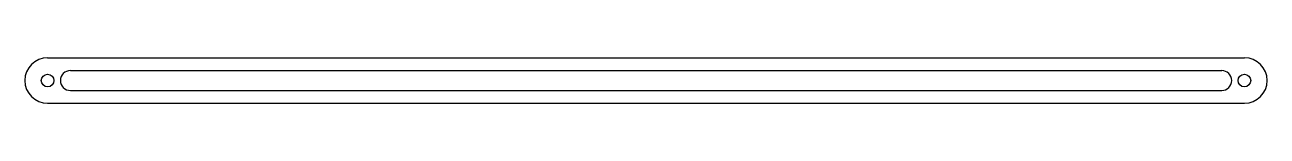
# Model space of a CAD drawing. Header units: millimetres. Extents: x 1838 to 2150, y 1428 to 1439.
import ezdxf

# ---------------------------------------------------------------- set-up
doc = ezdxf.new("R2010")
doc.units = ezdxf.units.MM

msp = doc.modelspace()

# ---------------------------------------------------------------- linework, layer by layer
for p, q in [((1843.95, 1439.05), (2143.95, 1439.05)), ((1849.65, 1435.85), (2138.25, 1435.85)), ((1849.65, 1430.85), (2138.25, 1430.85)), ((1843.95, 1427.65), (2143.95, 1427.65))]:
    msp.add_line(p, q)
for centre in [(1843.95, 1433.35), (2143.95, 1433.35)]:
    msp.add_circle(centre, 1.59)
for centre, radius, start, end in [((1843.95, 1433.35), 5.7, 90, 270), ((2143.95, 1433.35), 5.7, 270, 90), ((1849.65, 1433.35), 2.5, 90, 270), ((2138.25, 1433.35), 2.5, 270, 90)]:
    msp.add_arc(centre, radius, start, end)

doc.saveas('drawing.dxf')
